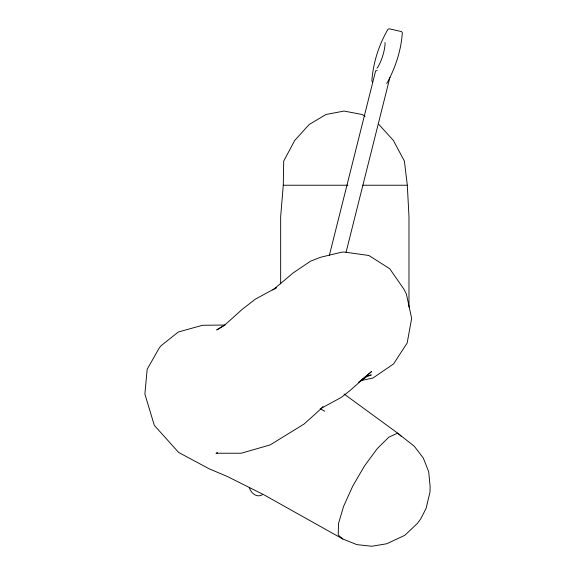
<?xml version="1.0" encoding="UTF-8"?>
<svg xmlns="http://www.w3.org/2000/svg" width="575" height="575" viewBox="0 0 575 575"><rect width="100%" height="100%" fill="white"/><g stroke="black" fill="none" stroke-linecap="round" stroke-linejoin="round"><path stroke-width="0.86" d="M280.665 283.921L280.665 216.66L283.274 185.229L283.705 161.093L294.781 140.372L309.213 124.473L326.018 114.475L344.051 111.068L362.085 114.475L365.139 116.294M322.812 407.158L322.927 406.676L321.583 408.113M329.382 255.271L375.662 70.754L377.243 70.66M346.057 252.31L389.936 77.366M386.767 83.483C395.348 68.087 401.177 50.392 402.306 32.753L401.616 31.625L389.146 28.75L387.888 29.433C378.86 44.9 373.096 62.977 371.867 80.859L372.557 81.988M272.873 289.994L293.2 272.924L310.378 261.28L320.289 257.348L341.672 252.173L344.475 252.066L368.841 255.487L389.706 268.712L403.887 289.153L406.36 293.882L411.664 318.385L407.172 342.98L393.566 363.939L372.916 378.055L360.647 380.621M361.136 380.082L371.536 371.579L349.83 390.691L341.176 397.483L322.173 407.768L303.995 424.091L270.164 444.906L241.213 453.237L215.977 453.237L217.666 452.762M274.994 288.822L276.323 287.78L255.307 299.18L242.262 309.307L225.127 324.724L216.696 329.964L224.236 325.479M358.362 382.353L366.505 376.833L371.285 374.936L368.697 375.561M376.884 68.102L377.488 67.778C381.807 60.375 384.56 51.728 385.149 43.182L384.819 42.636M262.272 494.773C256.587 498.173 250.686 492.797 249.277 487.327M224.99 325.026L202.429 325.285L178.329 332.005L161.173 345.654L159.368 347.803L147.186 369.236L144.878 394.083L154.33 425.371L178.631 452.446L209.178 468.812L227.29 476.474L263.925 494.809L342.844 539.027L356.888 544.633L371.845 546.25L386.695 543.763L404.807 535.332L417.364 523.423L420.648 518.981L426.075 508.494L429.985 492.157L430.122 486.414L428.698 471.737L423.293 458.031L414.266 446.236L397.641 433.133L344.044 393.961M283.274 185.229L347.933 185.229M362.875 185.229L407.316 185.229L408.976 216.66L408.976 307.115M320.189 408.681L324.746 411.254M401.587 436.583L397.641 433.133L388.865 437.158L377.25 448.637L364.572 465.815L352.755 486.076L343.606 506.345L338.502 523.516L338.237 534.994L342.844 539.027M378.889 124.473L393.322 140.372L404.39 161.093L407.316 185.229"/></g></svg>
